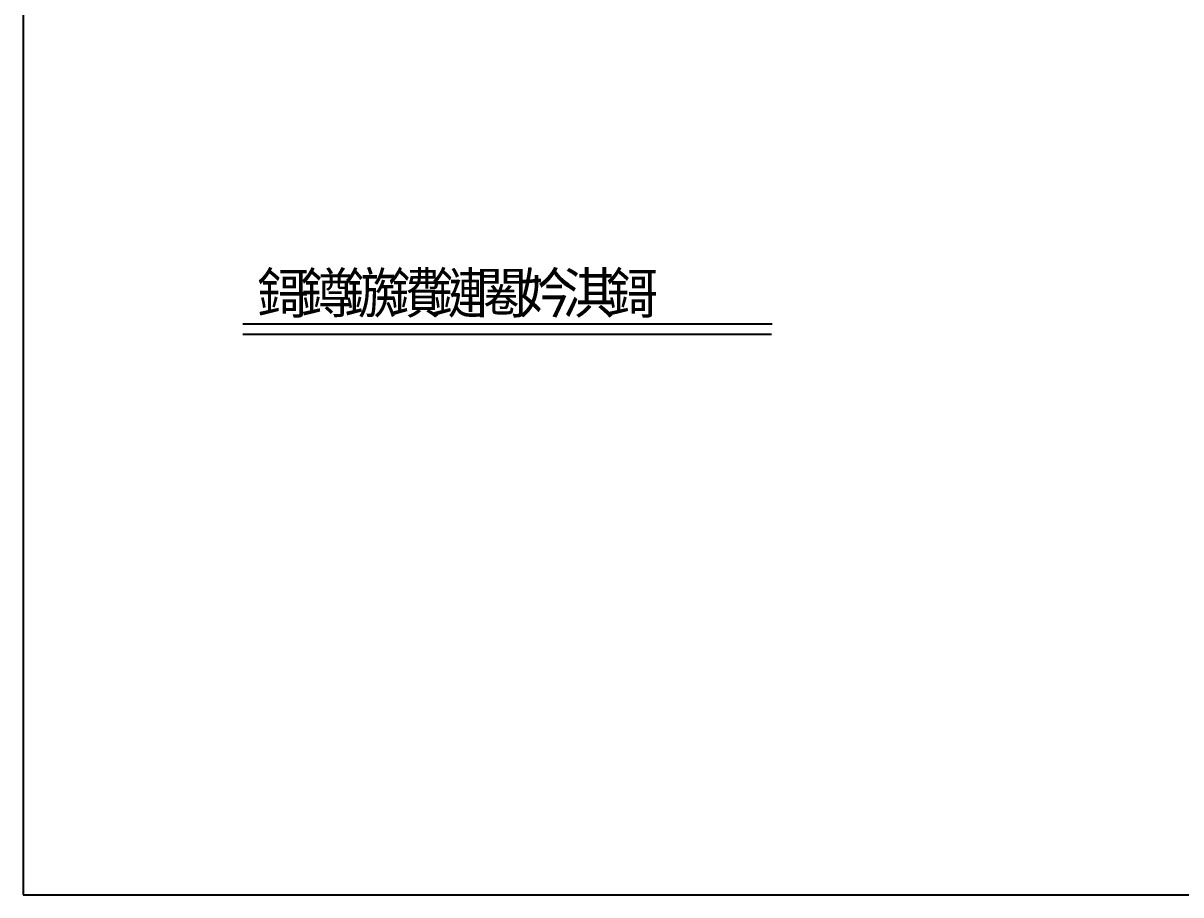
# Model space of a CAD drawing. Header units: metres. Extents: x 0 to 420, y 0 to 297.
# Drawn here: x 0 to 194.1, y 0 to 146.1 of the extents above; entities that cross this region are included whole.
import ezdxf

# ---------------------------------------------------------------- set-up
doc = ezdxf.new("R2010")
doc.units = ezdxf.units.M

msp = doc.modelspace()

# ---------------------------------------------------------------- linework, layer by layer
for p, q in [((0, 297), (0, 0)), ((36.8, 95.67), (125.57, 95.67)), ((36.8, 93.95), (125.45, 93.95)), ((0, 0), (420.04, 0))]:
    msp.add_line(p, q)

# ---------------------------------------------------------------- texts
for s, p in [('鎶', (39.21, 97.48)), ('鐏', (46.52, 97.48)), ('鏃', (53.84, 97.48)), ('鐨', (61.15, 97.48)), ('鏈', (68.47, 97.48)), ('闂', (75.78, 97.48)), ('妗', (83.1, 97.48)), ('淇', (90.41, 97.48)), ('鎶', (97.73, 97.48))]:
    msp.add_text(s, height=6.73).set_placement(p)

doc.saveas('drawing.dxf')
